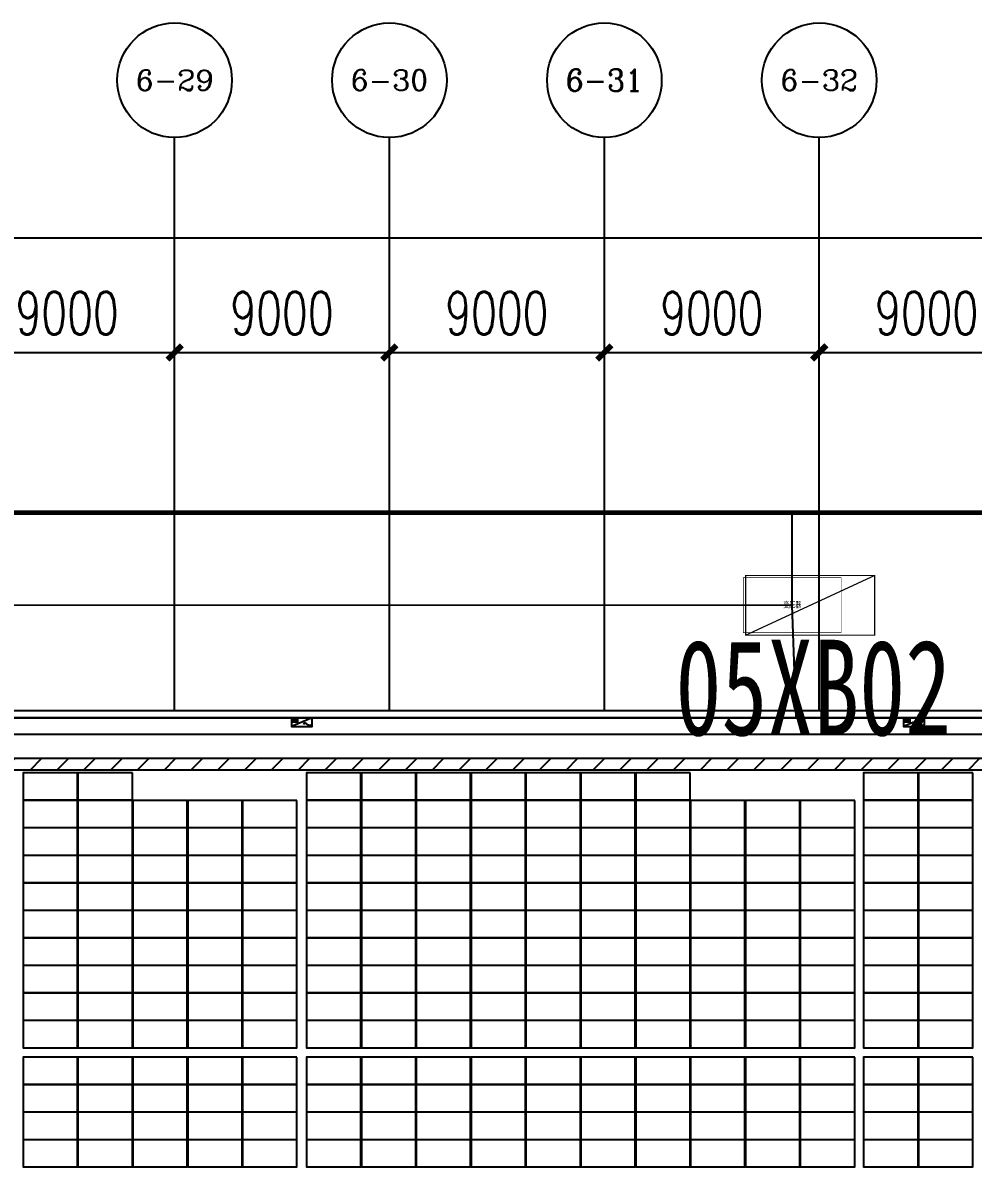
# Model space of a CAD drawing. Header units: millimetres. Extents: x 1218 to 2690, y 1163 to 1758.
# Drawn here: x 2329.27 to 2369.07, y 1475.04 to 1522.95 of the extents above; entities that cross this region are included whole.
import ezdxf
from ezdxf.enums import TextEntityAlignment as Align

# ---------------------------------------------------------------- set-up
doc = ezdxf.new("R2010")
doc.units = ezdxf.units.MM
for name, color, linetype in [('AXIS', 3, 'Continuous'), ('AXIS_TEXT', 7, 'Continuous'), ('WALL', 9, 'Continuous'), ('单元区域外轮廓', 7, 'ByLayer'), ('屋脊线', 7, 'ByLayer'), ('接线图文字', 7, 'Continuous'), ('电缆通道', 7, 'ByLayer'), ('箱变', 7, 'ByLayer'), ('箱逆', 2, 'Continuous'), ('组件', 7, 'ByLayer'), ('运维走道板', 1, 'Continuous'), ('逆变器', 7, 'ByLayer')]:
    doc.layers.add(name, color=color, linetype=linetype)
doc.styles.add('_TCH_AXIS', font='COMPLEX', dxfattribs={"bigfont": 'GBCBIG'})
doc.styles.add('_TCH_DIM_T3', font='SIMPLEX', dxfattribs={"width": 0.705882, "bigfont": 'GBCBIG'})
doc.styles.add('Albedo', font='gbenor', dxfattribs={"bigfont": 'gbcbig'})
doc.styles.add('COMPLEX', font='COMPLEX')
doc.styles.add('仿宋1250', font='', dxfattribs={"width": 0.7071, "height": 1250})
doc.styles.get('仿宋1250').set_extended_font_data('FangSong')
doc.dimstyles.new('_TCH_ARCH&&600', dxfattribs={"dimtxt": 1785, "dimasz": 600, "dimexe": 1500, "dimexo": 1800, "dimgap": 757.5, "dimtad": 1, "dimdec": 0, "dimtxsty": '_TCH_DIM_T3', "dimblk": 'ARCHTICK', "dimcen": 2.5, "dimclrt": 7, "dimazin": 2, "dimtfac": 1, "dimtdec": 0, "dimtix": 1, "dimtmove": 2, "dimatfit": 3})

# ---------------------------------------------------------------- blocks, each defined once
blk = doc.blocks.new('_ArchTick')
at = {"color": 0, "linetype": 'ByBlock', "const_width": 0.4}
blk.add_lwpolyline([(-0.5, -0.5), (0.5, 0.5)], dxfattribs=at)
blk = doc.blocks.new('*D71')
at = {"layer": 'AXIS', "color": 0, "lineweight": -2, "transparency": 16777216}
for p, q in [((876160, 2024904), (876160, 2044404)), ((1182160, 2024904), (1182160, 2044404)), ((876160, 2042904), (1182160, 2042904))]:
    blk.add_line(p, q, dxfattribs=at)
at = {"layer": 'Defpoints', "color": 0, "transparency": 16777216}
for p in [(1182160, 2042904), (876160, 2023104), (1182160, 2023104)]:
    blk.add_point(p, dxfattribs=at)
at = {"layer": 'AXIS', "color": 0, "lineweight": -2, "transparency": 16777216, "xscale": 600, "yscale": 600, "zscale": 600, "rotation": 180}
blk.add_blockref('_ArchTick', (876160, 2042904), dxfattribs=at)
at = {"layer": 'AXIS', "color": 0, "lineweight": -2, "transparency": 16777216, "xscale": 600, "yscale": 600, "zscale": 600}
blk.add_blockref('_ArchTick', (1182160, 2042904), dxfattribs=at)
at = {"layer": 'AXIS', "color": 7, "transparency": 16777216, "insert": (1029160, 2044554), "char_height": 1785, "attachment_point": 5, "style": '_TCH_DIM_T3'}
blk.add_mtext('\\A1;306000', dxfattribs=at)
blk = doc.blocks.new('*D99')
at = {"layer": 'AXIS', "color": 0, "lineweight": -2, "transparency": 16777216}
for p, q in [((1119160, 2024904), (1119160, 2039604)), ((1128160, 2024904), (1128160, 2039604)), ((1119160, 2038104), (1128160, 2038104))]:
    blk.add_line(p, q, dxfattribs=at)
at = {"layer": 'Defpoints', "color": 0, "transparency": 16777216}
for p in [(1128160, 2038104), (1119160, 2023104), (1128160, 2023104)]:
    blk.add_point(p, dxfattribs=at)
at = {"layer": 'AXIS', "color": 0, "lineweight": -2, "transparency": 16777216, "xscale": 600, "yscale": 600, "zscale": 600, "rotation": 180}
blk.add_blockref('_ArchTick', (1119160, 2038104), dxfattribs=at)
at = {"layer": 'AXIS', "color": 0, "lineweight": -2, "transparency": 16777216, "xscale": 600, "yscale": 600, "zscale": 600}
blk.add_blockref('_ArchTick', (1128160, 2038104), dxfattribs=at)
at = {"layer": 'AXIS', "color": 7, "transparency": 16777216, "insert": (1123660, 2039754), "char_height": 1785, "attachment_point": 5, "style": '_TCH_DIM_T3'}
blk.add_mtext('\\A1;9000', dxfattribs=at)
blk = doc.blocks.new('*D100')
at = {"layer": 'AXIS', "color": 0, "lineweight": -2, "transparency": 16777216}
for p, q in [((1128160, 2024904), (1128160, 2039604)), ((1137160, 2024904), (1137160, 2039604)), ((1128160, 2038104), (1137160, 2038104))]:
    blk.add_line(p, q, dxfattribs=at)
at = {"layer": 'Defpoints', "color": 0, "transparency": 16777216}
for p in [(1137160, 2038104), (1128160, 2023104), (1137160, 2023104)]:
    blk.add_point(p, dxfattribs=at)
at = {"layer": 'AXIS', "color": 0, "lineweight": -2, "transparency": 16777216, "xscale": 600, "yscale": 600, "zscale": 600, "rotation": 180}
blk.add_blockref('_ArchTick', (1128160, 2038104), dxfattribs=at)
at = {"layer": 'AXIS', "color": 0, "lineweight": -2, "transparency": 16777216, "xscale": 600, "yscale": 600, "zscale": 600}
blk.add_blockref('_ArchTick', (1137160, 2038104), dxfattribs=at)
at = {"layer": 'AXIS', "color": 7, "transparency": 16777216, "insert": (1132660, 2039754), "char_height": 1785, "attachment_point": 5, "style": '_TCH_DIM_T3'}
blk.add_mtext('\\A1;9000', dxfattribs=at)
blk = doc.blocks.new('*D101')
at = {"layer": 'AXIS', "color": 0, "lineweight": -2, "transparency": 16777216}
for p, q in [((1137160, 2024904), (1137160, 2039604)), ((1146160, 2024904), (1146160, 2039604)), ((1137160, 2038104), (1146160, 2038104))]:
    blk.add_line(p, q, dxfattribs=at)
at = {"layer": 'Defpoints', "color": 0, "transparency": 16777216}
for p in [(1146160, 2038104), (1137160, 2023104), (1146160, 2023104)]:
    blk.add_point(p, dxfattribs=at)
at = {"layer": 'AXIS', "color": 0, "lineweight": -2, "transparency": 16777216, "xscale": 600, "yscale": 600, "zscale": 600, "rotation": 180}
blk.add_blockref('_ArchTick', (1137160, 2038104), dxfattribs=at)
at = {"layer": 'AXIS', "color": 0, "lineweight": -2, "transparency": 16777216, "xscale": 600, "yscale": 600, "zscale": 600}
blk.add_blockref('_ArchTick', (1146160, 2038104), dxfattribs=at)
at = {"layer": 'AXIS', "color": 7, "transparency": 16777216, "insert": (1141660, 2039754), "char_height": 1785, "attachment_point": 5, "style": '_TCH_DIM_T3'}
blk.add_mtext('\\A1;9000', dxfattribs=at)
blk = doc.blocks.new('*D102')
at = {"layer": 'AXIS', "color": 0, "lineweight": -2, "transparency": 16777216}
for p, q in [((1146160, 2024904), (1146160, 2039604)), ((1155160, 2024904), (1155160, 2039604)), ((1146160, 2038104), (1155160, 2038104))]:
    blk.add_line(p, q, dxfattribs=at)
at = {"layer": 'Defpoints', "color": 0, "transparency": 16777216}
for p in [(1155160, 2038104), (1146160, 2023104), (1155160, 2023104)]:
    blk.add_point(p, dxfattribs=at)
at = {"layer": 'AXIS', "color": 0, "lineweight": -2, "transparency": 16777216, "xscale": 600, "yscale": 600, "zscale": 600, "rotation": 180}
blk.add_blockref('_ArchTick', (1146160, 2038104), dxfattribs=at)
at = {"layer": 'AXIS', "color": 0, "lineweight": -2, "transparency": 16777216, "xscale": 600, "yscale": 600, "zscale": 600}
blk.add_blockref('_ArchTick', (1155160, 2038104), dxfattribs=at)
at = {"layer": 'AXIS', "color": 7, "transparency": 16777216, "insert": (1150660, 2039754), "char_height": 1785, "attachment_point": 5, "style": '_TCH_DIM_T3'}
blk.add_mtext('\\A1;9000', dxfattribs=at)
blk = doc.blocks.new('*D103')
at = {"layer": 'AXIS', "color": 0, "lineweight": -2, "transparency": 16777216}
for p, q in [((1155160, 2024904), (1155160, 2039604)), ((1164160, 2024904), (1164160, 2039604)), ((1155160, 2038104), (1164160, 2038104))]:
    blk.add_line(p, q, dxfattribs=at)
at = {"layer": 'Defpoints', "color": 0, "transparency": 16777216}
for p in [(1164160, 2038104), (1155160, 2023104), (1164160, 2023104)]:
    blk.add_point(p, dxfattribs=at)
at = {"layer": 'AXIS', "color": 0, "lineweight": -2, "transparency": 16777216, "xscale": 600, "yscale": 600, "zscale": 600, "rotation": 180}
blk.add_blockref('_ArchTick', (1155160, 2038104), dxfattribs=at)
at = {"layer": 'AXIS', "color": 0, "lineweight": -2, "transparency": 16777216, "xscale": 600, "yscale": 600, "zscale": 600}
blk.add_blockref('_ArchTick', (1164160, 2038104), dxfattribs=at)
at = {"layer": 'AXIS', "color": 7, "transparency": 16777216, "insert": (1159660, 2039754), "char_height": 1785, "attachment_point": 5, "style": '_TCH_DIM_T3'}
blk.add_mtext('\\A1;9000', dxfattribs=at)
blk = doc.blocks.new('_AXISO')
blk.add_circle((0, 0), 0.5)
at = {"layer": 'AXIS_TEXT', "style": 'COMPLEX', "width": 1.041667}
blk.add_attdef('A', text='', height=0.56, dxfattribs=at).set_placement((-0.25, -0.28), (0.25, -0.28), align=Align.FIT)
blk = doc.blocks.new('*D518')
at = {"layer": 'AXIS', "color": 0, "lineweight": -2, "transparency": 16777216}
for p, q in [((876160, 2024904), (876160, 2044404)), ((1182160, 2024904), (1182160, 2044404)), ((876160, 2042904), (1182160, 2042904))]:
    blk.add_line(p, q, dxfattribs=at)
at = {"layer": 'Defpoints', "color": 0, "transparency": 16777216}
for p in [(1182160, 2042904), (876160, 2023104), (1182160, 2023104)]:
    blk.add_point(p, dxfattribs=at)
at = {"layer": 'AXIS', "color": 0, "lineweight": -2, "transparency": 16777216, "xscale": 600, "yscale": 600, "zscale": 600, "rotation": 180}
blk.add_blockref('_ArchTick', (876160, 2042904), dxfattribs=at)
at = {"layer": 'AXIS', "color": 0, "lineweight": -2, "transparency": 16777216, "xscale": 600, "yscale": 600, "zscale": 600}
blk.add_blockref('_ArchTick', (1182160, 2042904), dxfattribs=at)
at = {"layer": 'AXIS', "color": 7, "transparency": 16777216, "insert": (1029160, 2044554), "char_height": 1785, "attachment_point": 5, "style": '_TCH_DIM_T3'}
blk.add_mtext('\\A1;306000', dxfattribs=at)
blk = doc.blocks.new('*D457')
at = {"layer": 'AXIS', "color": 0, "lineweight": -2, "transparency": 16777216}
for p, q in [((1119160, 2024904), (1119160, 2039604)), ((1128160, 2024904), (1128160, 2039604)), ((1119160, 2038104), (1128160, 2038104))]:
    blk.add_line(p, q, dxfattribs=at)
at = {"layer": 'Defpoints', "color": 0, "transparency": 16777216}
for p in [(1128160, 2038104), (1119160, 2023104), (1128160, 2023104)]:
    blk.add_point(p, dxfattribs=at)
at = {"layer": 'AXIS', "color": 0, "lineweight": -2, "transparency": 16777216, "xscale": 600, "yscale": 600, "zscale": 600, "rotation": 180}
blk.add_blockref('_ArchTick', (1119160, 2038104), dxfattribs=at)
at = {"layer": 'AXIS', "color": 0, "lineweight": -2, "transparency": 16777216, "xscale": 600, "yscale": 600, "zscale": 600}
blk.add_blockref('_ArchTick', (1128160, 2038104), dxfattribs=at)
at = {"layer": 'AXIS', "color": 7, "transparency": 16777216, "insert": (1123660, 2039754), "char_height": 1785, "attachment_point": 5, "style": '_TCH_DIM_T3'}
blk.add_mtext('\\A1;9000', dxfattribs=at)
blk = doc.blocks.new('*D458')
at = {"layer": 'AXIS', "color": 0, "lineweight": -2, "transparency": 16777216}
for p, q in [((1128160, 2024904), (1128160, 2039604)), ((1137160, 2024904), (1137160, 2039604)), ((1128160, 2038104), (1137160, 2038104))]:
    blk.add_line(p, q, dxfattribs=at)
at = {"layer": 'Defpoints', "color": 0, "transparency": 16777216}
for p in [(1137160, 2038104), (1128160, 2023104), (1137160, 2023104)]:
    blk.add_point(p, dxfattribs=at)
at = {"layer": 'AXIS', "color": 0, "lineweight": -2, "transparency": 16777216, "xscale": 600, "yscale": 600, "zscale": 600, "rotation": 180}
blk.add_blockref('_ArchTick', (1128160, 2038104), dxfattribs=at)
at = {"layer": 'AXIS', "color": 0, "lineweight": -2, "transparency": 16777216, "xscale": 600, "yscale": 600, "zscale": 600}
blk.add_blockref('_ArchTick', (1137160, 2038104), dxfattribs=at)
at = {"layer": 'AXIS', "color": 7, "transparency": 16777216, "insert": (1132660, 2039754), "char_height": 1785, "attachment_point": 5, "style": '_TCH_DIM_T3'}
blk.add_mtext('\\A1;9000', dxfattribs=at)
blk = doc.blocks.new('*D459')
at = {"layer": 'AXIS', "color": 0, "lineweight": -2, "transparency": 16777216}
for p, q in [((1137160, 2024904), (1137160, 2039604)), ((1146160, 2024904), (1146160, 2039604)), ((1137160, 2038104), (1146160, 2038104))]:
    blk.add_line(p, q, dxfattribs=at)
at = {"layer": 'Defpoints', "color": 0, "transparency": 16777216}
for p in [(1146160, 2038104), (1137160, 2023104), (1146160, 2023104)]:
    blk.add_point(p, dxfattribs=at)
at = {"layer": 'AXIS', "color": 0, "lineweight": -2, "transparency": 16777216, "xscale": 600, "yscale": 600, "zscale": 600, "rotation": 180}
blk.add_blockref('_ArchTick', (1137160, 2038104), dxfattribs=at)
at = {"layer": 'AXIS', "color": 0, "lineweight": -2, "transparency": 16777216, "xscale": 600, "yscale": 600, "zscale": 600}
blk.add_blockref('_ArchTick', (1146160, 2038104), dxfattribs=at)
at = {"layer": 'AXIS', "color": 7, "transparency": 16777216, "insert": (1141660, 2039754), "char_height": 1785, "attachment_point": 5, "style": '_TCH_DIM_T3'}
blk.add_mtext('\\A1;9000', dxfattribs=at)
blk = doc.blocks.new('*D460')
at = {"layer": 'AXIS', "color": 0, "lineweight": -2, "transparency": 16777216}
for p, q in [((1146160, 2024904), (1146160, 2039604)), ((1155160, 2024904), (1155160, 2039604)), ((1146160, 2038104), (1155160, 2038104))]:
    blk.add_line(p, q, dxfattribs=at)
at = {"layer": 'Defpoints', "color": 0, "transparency": 16777216}
for p in [(1155160, 2038104), (1146160, 2023104), (1155160, 2023104)]:
    blk.add_point(p, dxfattribs=at)
at = {"layer": 'AXIS', "color": 0, "lineweight": -2, "transparency": 16777216, "xscale": 600, "yscale": 600, "zscale": 600, "rotation": 180}
blk.add_blockref('_ArchTick', (1146160, 2038104), dxfattribs=at)
at = {"layer": 'AXIS', "color": 0, "lineweight": -2, "transparency": 16777216, "xscale": 600, "yscale": 600, "zscale": 600}
blk.add_blockref('_ArchTick', (1155160, 2038104), dxfattribs=at)
at = {"layer": 'AXIS', "color": 7, "transparency": 16777216, "insert": (1150660, 2039754), "char_height": 1785, "attachment_point": 5, "style": '_TCH_DIM_T3'}
blk.add_mtext('\\A1;9000', dxfattribs=at)
blk = doc.blocks.new('*D461')
at = {"layer": 'AXIS', "color": 0, "lineweight": -2, "transparency": 16777216}
for p, q in [((1155160, 2024904), (1155160, 2039604)), ((1164160, 2024904), (1164160, 2039604)), ((1155160, 2038104), (1164160, 2038104))]:
    blk.add_line(p, q, dxfattribs=at)
at = {"layer": 'Defpoints', "color": 0, "transparency": 16777216}
for p in [(1164160, 2038104), (1155160, 2023104), (1164160, 2023104)]:
    blk.add_point(p, dxfattribs=at)
at = {"layer": 'AXIS', "color": 0, "lineweight": -2, "transparency": 16777216, "xscale": 600, "yscale": 600, "zscale": 600, "rotation": 180}
blk.add_blockref('_ArchTick', (1155160, 2038104), dxfattribs=at)
at = {"layer": 'AXIS', "color": 0, "lineweight": -2, "transparency": 16777216, "xscale": 600, "yscale": 600, "zscale": 600}
blk.add_blockref('_ArchTick', (1164160, 2038104), dxfattribs=at)
at = {"layer": 'AXIS', "color": 7, "transparency": 16777216, "insert": (1159660, 2039754), "char_height": 1785, "attachment_point": 5, "style": '_TCH_DIM_T3'}
blk.add_mtext('\\A1;9000', dxfattribs=at)
blk = doc.blocks.new('*U582')
at = {"layer": '单元区域外轮廓', "color": 2}
blk.add_polyline3d([(582600, -78700, 12000), (-582600, -78700, 12000), (-582600, 78700, 12000), (582600, 78700, 12000)], close=True, dxfattribs=at)
at = {"flags": 1}
for tag in ['unit_id', 'unit_name', 'parapet_height', 'ground_elevation', 'is_enable_parapet']:
    blk.add_attdef(tag, (0, 0), '', height=2.5, dxfattribs=at)
blk = doc.blocks.new('*U583')
at = {"layer": '屋脊线', "color": 30}
blk.add_line((582600, 78700, 12000), (-582600, 78700, 12000), dxfattribs=at)
at = {"flags": 1}
for tag in ['unit_id', 'unit_name']:
    blk.add_attdef(tag, (0, 0), '', height=2.5, dxfattribs=at)
blk = doc.blocks.new('*U586')
at = {"color": 0}
blk.add_polyline3d([(0, 0, 0), (-227.8, 0, 0), (-227.8, -113.3, 5.8), (0, -113.3, 5.8)], close=True, dxfattribs=at)
at = {"flags": 1}
for tag in ['mounting-hole-spacing1', 'mounting-hole-spacing2', 'module-material', 'vmpo', 'voco', 'silicon-material', 'panel-length', 'panel-width', 'panel-height', 'userid', 'theme', 'note', 'name', 'pmax', 'company-name', 'id', 'impo', 'isco']:
    blk.add_attdef(tag, (0, 0), '', height=2.5, dxfattribs=at)
blk = doc.blocks.new('*U587')
at = {"layer": '组件', "color": 231}
for p in [(46333.4, 7639.6, 1221.7), (46563.2, 7639.6, 1221.7), (46333.4, 7524.4, 1227.6), (46563.2, 7524.4, 1227.6), (46793, 7524.4, 1227.6), (46333.4, 7409.1, 1233.4), (46563.2, 7409.1, 1233.4), (46793, 7409.1, 1233.4), (46333.4, 7293.9, 1239.3), (46563.2, 7293.9, 1239.3), (46793, 7293.9, 1239.3), (46333.4, 7178.6, 1245.1), (46563.2, 7178.6, 1245.1), (46793, 7178.6, 1245.1), (46333.4, 7063.4, 1251), (46563.2, 7063.4, 1251), (46793, 7063.4, 1251), (46333.4, 6948.1, 1256.9), (46563.2, 6948.1, 1256.9), (46793, 6948.1, 1256.9), (47022.8, 6948.1, 1256.9), (46333.4, 6832.9, 1262.7), (46563.2, 6832.9, 1262.7), (46793, 6832.9, 1262.7), (47022.8, 6832.9, 1262.7), (46333.4, 6717.6, 1268.6), (46563.2, 6717.6, 1268.6), (46793, 6717.6, 1268.6), (47022.8, 6717.6, 1268.6), (46333.4, 6602.4, 1274.4), (46563.2, 6602.4, 1274.4), (46793, 6602.4, 1274.4), (47022.8, 6602.4, 1274.4)]:
    blk.add_blockref('*U586', p, dxfattribs=at)
at = {"layer": '组件', "color": 1}
for p in [(47520.4, 7639.6, 1221.7), (47750.2, 7639.6, 1221.7), (47980, 7639.6, 1221.7), (48209.8, 7639.6, 1221.7), (48439.6, 7639.6, 1221.7), (48669.4, 7639.6, 1221.7), (48899.2, 7639.6, 1221.7), (47022.8, 7524.4, 1227.6), (47252.6, 7524.4, 1227.6), (47520.4, 7524.4, 1227.6), (47750.2, 7524.4, 1227.6), (47980, 7524.4, 1227.6), (48209.8, 7524.4, 1227.6), (48439.6, 7524.4, 1227.6), (48669.4, 7524.4, 1227.6), (48899.2, 7524.4, 1227.6), (49129, 7524.4, 1227.6), (49358.8, 7524.4, 1227.6), (47022.8, 7409.1, 1233.4), (47252.6, 7409.1, 1233.4), (47520.4, 7409.1, 1233.4), (47750.2, 7409.1, 1233.4), (47980, 7409.1, 1233.4), (48209.8, 7409.1, 1233.4), (48439.6, 7409.1, 1233.4), (48669.4, 7409.1, 1233.4), (48899.2, 7409.1, 1233.4), (49129, 7409.1, 1233.4), (49358.8, 7409.1, 1233.4), (47022.8, 7293.9, 1239.3), (47252.6, 7293.9, 1239.3), (47520.4, 7293.9, 1239.3), (47750.2, 7293.9, 1239.3), (47980, 7293.9, 1239.3), (48209.8, 7293.9, 1239.3), (48439.6, 7293.9, 1239.3), (48669.4, 7293.9, 1239.3), (48899.2, 7293.9, 1239.3), (49129, 7293.9, 1239.3), (49358.8, 7293.9, 1239.3), (47022.8, 7178.6, 1245.1), (47252.6, 7178.6, 1245.1), (47520.4, 7178.6, 1245.1), (47750.2, 7178.6, 1245.1), (47980, 7178.6, 1245.1), (48209.8, 7178.6, 1245.1), (48439.6, 7178.6, 1245.1), (48669.4, 7178.6, 1245.1), (48899.2, 7178.6, 1245.1), (49129, 7178.6, 1245.1), (49358.8, 7178.6, 1245.1), (49588.6, 7178.6, 1245.1), (47022.8, 7063.4, 1251), (47252.6, 7063.4, 1251), (47520.4, 7063.4, 1251), (47750.2, 7063.4, 1251), (47980, 7063.4, 1251), (48209.8, 7063.4, 1251), (48439.6, 7063.4, 1251), (48669.4, 7063.4, 1251), (48899.2, 7063.4, 1251), (49129, 7063.4, 1251), (49358.8, 7063.4, 1251), (49588.6, 7063.4, 1251), (47252.6, 6948.1, 1256.9), (47520.4, 6948.1, 1256.9), (47750.2, 6948.1, 1256.9), (47980, 6948.1, 1256.9), (48209.8, 6948.1, 1256.9), (48439.6, 6948.1, 1256.9), (48669.4, 6948.1, 1256.9), (48899.2, 6948.1, 1256.9), (49129, 6948.1, 1256.9), (49358.8, 6948.1, 1256.9), (49588.6, 6948.1, 1256.9), (47252.6, 6832.9, 1262.7), (47520.4, 6832.9, 1262.7), (47750.2, 6832.9, 1262.7), (47980, 6832.9, 1262.7), (48209.8, 6832.9, 1262.7), (48439.6, 6832.9, 1262.7), (48669.4, 6832.9, 1262.7), (48899.2, 6832.9, 1262.7), (49129, 6832.9, 1262.7), (49358.8, 6832.9, 1262.7), (49588.6, 6832.9, 1262.7), (47252.6, 6717.6, 1268.6), (47520.4, 6717.6, 1268.6), (47750.2, 6717.6, 1268.6), (47980, 6717.6, 1268.6), (48209.8, 6717.6, 1268.6), (48439.6, 6717.6, 1268.6), (48669.4, 6717.6, 1268.6), (48899.2, 6717.6, 1268.6), (49129, 6717.6, 1268.6), (49358.8, 6717.6, 1268.6), (49588.6, 6717.6, 1268.6), (47252.6, 6602.4, 1274.4), (47520.4, 6602.4, 1274.4), (47750.2, 6602.4, 1274.4), (47980, 6602.4, 1274.4), (48209.8, 6602.4, 1274.4), (48439.6, 6602.4, 1274.4), (48669.4, 6602.4, 1274.4), (48899.2, 6602.4, 1274.4), (49129, 6602.4, 1274.4), (49358.8, 6602.4, 1274.4), (49588.6, 6602.4, 1274.4), (46333.4, 6449.1, 1282.2), (46563.2, 6449.1, 1282.2), (46793, 6449.1, 1282.2), (47022.8, 6449.1, 1282.2), (47252.6, 6449.1, 1282.2), (47520.4, 6449.1, 1282.2), (47750.2, 6449.1, 1282.2), (47980, 6449.1, 1282.2), (48209.8, 6449.1, 1282.2), (48439.6, 6449.1, 1282.2), (48669.4, 6449.1, 1282.2), (46333.4, 6333.9, 1288.1), (46563.2, 6333.9, 1288.1), (46793, 6333.9, 1288.1), (47022.8, 6333.9, 1288.1), (47252.6, 6333.9, 1288.1), (47520.4, 6333.9, 1288.1), (47750.2, 6333.9, 1288.1), (47980, 6333.9, 1288.1), (48209.8, 6333.9, 1288.1), (48439.6, 6333.9, 1288.1), (48669.4, 6333.9, 1288.1), (46333.4, 6218.6, 1293.9), (46563.2, 6218.6, 1293.9), (46793, 6218.6, 1293.9), (47022.8, 6218.6, 1293.9), (47252.6, 6218.6, 1293.9), (47520.4, 6218.6, 1293.9), (47750.2, 6218.6, 1293.9), (47980, 6218.6, 1293.9), (48209.8, 6218.6, 1293.9), (48439.6, 6218.6, 1293.9), (48669.4, 6218.6, 1293.9), (46333.4, 6103.4, 1299.8), (46563.2, 6103.4, 1299.8), (46793, 6103.4, 1299.8), (47022.8, 6103.4, 1299.8), (47252.6, 6103.4, 1299.8), (47520.4, 6103.4, 1299.8), (47750.2, 6103.4, 1299.8), (47980, 6103.4, 1299.8), (48209.8, 6103.4, 1299.8), (48439.6, 6103.4, 1299.8), (48669.4, 6103.4, 1299.8)]:
    blk.add_blockref('*U586', p, dxfattribs=at)
at = {"layer": '组件', "color": 100}
for p in [(49853.8, 7639.6, 1221.7), (50083.6, 7639.6, 1221.7), (49588.6, 7524.4, 1227.6), (49853.8, 7524.4, 1227.6), (50083.6, 7524.4, 1227.6), (49588.6, 7409.1, 1233.4), (49853.8, 7409.1, 1233.4), (50083.6, 7409.1, 1233.4), (49588.6, 7293.9, 1239.3), (49853.8, 7293.9, 1239.3), (50083.6, 7293.9, 1239.3), (49853.8, 7178.6, 1245.1), (50083.6, 7178.6, 1245.1), (49853.8, 7063.4, 1251), (50083.6, 7063.4, 1251), (49853.8, 6948.1, 1256.9), (50083.6, 6948.1, 1256.9), (49853.8, 6832.9, 1262.7), (50083.6, 6832.9, 1262.7), (49853.8, 6717.6, 1268.6), (50083.6, 6717.6, 1268.6), (49853.8, 6602.4, 1274.4), (50083.6, 6602.4, 1274.4), (48899.2, 6449.1, 1282.2), (49129, 6449.1, 1282.2), (49358.8, 6449.1, 1282.2), (49588.6, 6449.1, 1282.2), (49853.8, 6449.1, 1282.2), (50083.6, 6449.1, 1282.2), (48899.2, 6333.9, 1288.1), (49129, 6333.9, 1288.1), (49358.8, 6333.9, 1288.1), (49588.6, 6333.9, 1288.1), (49853.8, 6333.9, 1288.1), (50083.6, 6333.9, 1288.1), (48899.2, 6218.6, 1293.9), (49129, 6218.6, 1293.9), (49358.8, 6218.6, 1293.9), (49588.6, 6218.6, 1293.9), (49853.8, 6218.6, 1293.9), (50083.6, 6218.6, 1293.9), (48899.2, 6103.4, 1299.8), (49129, 6103.4, 1299.8), (49358.8, 6103.4, 1299.8), (49588.6, 6103.4, 1299.8), (49853.8, 6103.4, 1299.8), (50083.6, 6103.4, 1299.8)]:
    blk.add_blockref('*U586', p, dxfattribs=at)
at = {"flags": 1}
for tag in ['offset-x', 'offset-y', 'mode', 'tilt', 'azimuth', 'align', 'array-mode', 'panel-x', 'panel-y', 'panel-per-row', 'bracket-type', 'bracket-value', 'row-per-array']:
    blk.add_attdef(tag, (0, 0), '', height=2.5, dxfattribs=at)
blk = doc.blocks.new('*U647', base_point=(43.5, 18.1))
at = {"color": 0}
for p, q in [((0, 0), (87, 36.1)), ((56.7, 18.2), (81.7, 18.2)), ((56.7, 9.6), (81.7, 9.6))]:
    blk.add_line(p, q, dxfattribs=at)
blk.add_lwpolyline([(0, 0), (87, 0), (87, 36.1), (0, 36.1)], close=True, dxfattribs=at)
blk.add_lwpolyline([(4.7, 27, -0.6815), (15.8, 30.2), (25.5, 23.7, 0.6815), (36.6, 27)], format="xyb", dxfattribs=at)
blk = doc.blocks.new('*U648', base_point=(43.5, 18.1))
at = {"color": 0}
for p, q in [((0, 0), (87, 36.1)), ((56.7, 18.2), (81.7, 18.2)), ((56.7, 9.6), (81.7, 9.6))]:
    blk.add_line(p, q, dxfattribs=at)
blk.add_lwpolyline([(0, 0), (87, 0), (87, 36.1), (0, 36.1)], close=True, dxfattribs=at)
blk.add_lwpolyline([(4.7, 27, -0.6815), (15.8, 30.2), (25.5, 23.7, 0.6815), (36.6, 27)], format="xyb", dxfattribs=at)
blk = doc.blocks.new('*U706', base_point=(205, 115))
at = {"layer": '箱变', "const_width": 2.5}
blk.add_lwpolyline([(0, 0), (410, 0), (410, 230), (0, 230)], close=True, dxfattribs=at)
at = {"layer": '箱变', "style": 'Albedo'}
blk.add_text('变压器', height=25, dxfattribs=at).set_placement((205, 115), align=Align.MIDDLE_CENTER)
blk = doc.blocks.new('DT1')
at = {"layer": 'AXIS', "color": 252, "true_color": 0x939598}
for p, q in [((1128159.9, 2023103.7), (1128159.9, 2047103.7)), ((1137159.9, 2023103.7), (1137159.9, 2047103.7)), ((1146159.9, 2023103.7), (1146159.9, 2047103.7)), ((1155159.9, 2023103.7), (1155159.9, 2047103.7))]:
    blk.add_line(p, q, dxfattribs=at)
at = {"layer": 'WALL'}
for p, q in [((1243659.9, 2023103.7), (77859.9, 2023103.7)), ((1243359.9, 2022803.7), (78159.9, 2022803.7))]:
    blk.add_line(p, q, dxfattribs=at)
blk.add_lwpolyline([(1182609.9, 2022103.7), (875709.9, 2022103.7)], dxfattribs=at)
at = {"layer": 'AXIS', "color": 252, "true_color": 0x939598}
ref = blk.add_blockref('_AXISO', (1128159.9, 2049503.7), dxfattribs=dict(at, xscale=4800, yscale=4800, zscale=4800))
ref.add_attrib('A', '6-29', dxfattribs={"layer": 'AXIS_TEXT', "height": 853.1, "style": '_TCH_AXIS'}).set_placement((1126534.9, 2049077.2), (1129784.8, 2049077.2), align=Align.FIT)
ref = blk.add_blockref('_AXISO', (1137159.9, 2049503.7), dxfattribs=dict(at, xscale=4800, yscale=4800, zscale=4800))
ref.add_attrib('A', '6-30', dxfattribs={"layer": 'AXIS_TEXT', "height": 863.19, "style": '_TCH_AXIS'}).set_placement((1135536.3, 2049072.1), (1138783.5, 2049072.1), align=Align.FIT)
ref = blk.add_blockref('_AXISO', (1146159.9, 2049503.7), dxfattribs=dict(at, xscale=4800, yscale=4800, zscale=4800))
ref.add_attrib('A', '6-31', dxfattribs={"layer": 'AXIS_TEXT', "height": 917.29, "style": '_TCH_AXIS'}).set_placement((1144543.7, 2049045.1), (1147776, 2049045.1), align=Align.FIT)
ref = blk.add_blockref('_AXISO', (1155159.9, 2049503.7), dxfattribs=dict(at, xscale=4800, yscale=4800, zscale=4800))
ref.add_attrib('A', '6-32', dxfattribs={"layer": 'AXIS_TEXT', "height": 863.19, "style": '_TCH_AXIS'}).set_placement((1153536.3, 2049072.1), (1156783.5, 2049072.1), align=Align.FIT)
for p1, p2, distance, picture, middle in [((876159.9, 2023103.7), (1182159.9, 2023103.7), 19800, '*D71', (1029159.9, 2044553.7)), ((876159.9, 2023103.7), (1182159.9, 2023103.7), 19800, '*D518', (1029159.9, 2044553.7)), ((1119159.9, 2023103.7), (1128159.9, 2023103.7), 15000, '*D99', (1123659.9, 2039753.7)), ((1119159.9, 2023103.7), (1128159.9, 2023103.7), 15000, '*D457', (1123659.9, 2039753.7)), ((1128159.9, 2023103.7), (1137159.9, 2023103.7), 15000, '*D100', (1132659.9, 2039753.7)), ((1128159.9, 2023103.7), (1137159.9, 2023103.7), 15000, '*D458', (1132659.9, 2039753.7)), ((1137159.9, 2023103.7), (1146159.9, 2023103.7), 15000, '*D101', (1141659.9, 2039753.7)), ((1137159.9, 2023103.7), (1146159.9, 2023103.7), 15000, '*D459', (1141659.9, 2039753.7)), ((1146159.9, 2023103.7), (1155159.9, 2023103.7), 15000, '*D102', (1150659.9, 2039753.7)), ((1146159.9, 2023103.7), (1155159.9, 2023103.7), 15000, '*D460', (1150659.9, 2039753.7)), ((1155159.9, 2023103.7), (1164159.9, 2023103.7), 15000, '*D103', (1159659.9, 2039753.7)), ((1155159.9, 2023103.7), (1164159.9, 2023103.7), 15000, '*D461', (1159659.9, 2039753.7))]:
    dim = blk.add_aligned_dim(p1=p1, p2=p2, distance=distance, dimstyle='_TCH_ARCH&&600', dxfattribs=at)
    dim.commit()
    dim.dimension.update_dxf_attribs({"geometry": picture, "text_midpoint": middle})

msp = doc.modelspace()

# ---------------------------------------------------------------- hatches: boundary and pattern name
at = {"layer": '运维走道板'}
h = msp.add_hatch(dxfattribs=at)
h.set_pattern_fill('ANSI31', color=1, scale=0.5)
h.set_pattern_definition([(45, (3496.791, -2326.28056), (-0.561266, 0.561266), [])])
h.paths.add_polyline_path([(2084.171, 1492.159), (2450.199, 1492.159), (2450.199, 1491.659), (2084.171, 1491.659)])

# ---------------------------------------------------------------- linework, layer by layer
at = {"layer": '单元区域外轮廓', "color": 4, "elevation": 12}
msp.add_lwpolyline([(2450.821, 1336.45), (1285.621, 1336.45), (1285.621, 1493.85), (2450.821, 1493.85)], close=True, dxfattribs=at)
at = {"layer": '接线图文字', "color": 2, "const_width": 0.2, "elevation": 12.3}
msp.add_lwpolyline([(1393.993, 1502.439), (2466.121, 1502.439)], dxfattribs=at)
at = {"layer": '电缆通道', "color": 6}
for points in [[(2361.491, 1498.566, 0.01), (2361.491, 1502.41, 0)], [(2361.491, 1502.41, 0), (2466.01, 1502.41, 0)], [(2236.178, 1498.604, 0.01), (2361.491, 1498.566, 0.01)], [(2361.661, 1493.85, 0.001), (2361.491, 1498.566, 0.01)], [(2361.661, 1493.85, 12), (2361.661, 1493.85, 0.001)]]:
    msp.add_polyline3d(points, dxfattribs=at)
at = {"layer": '箱逆', "color": 2, "const_width": 0.05, "elevation": 12.3}
msp.add_lwpolyline([(2359.544, 1499.814), (2364.944, 1499.814), (2364.944, 1497.314), (2359.544, 1497.314)], close=True, dxfattribs=at)
msp.add_lwpolyline([(2359.544, 1497.314), (2364.944, 1499.814)], dxfattribs=at)
at = {"layer": '运维走道板', "elevation": 12.3}
msp.add_lwpolyline([(2084.171, 1492.159), (2450.199, 1492.159), (2450.199, 1491.659), (2084.171, 1491.659), (2084.171, 1492.159)], dxfattribs=at)

# ---------------------------------------------------------------- block references
at = {"xscale": 0.001, "yscale": 0.001, "zscale": 0.001}
msp.add_blockref('DT1', (1207.461, -528.954, 12.3), dxfattribs=at)
at = {"layer": '单元区域外轮廓', "xscale": 0.001, "yscale": 0.001, "zscale": 0.001}
msp.add_blockref('*U582', (1868.221, 1415.15), dxfattribs=at)
at = {"layer": '屋脊线', "xscale": 0.001, "yscale": 0.001, "zscale": 0.001}
msp.add_blockref('*U583', (1868.221, 1415.15), dxfattribs=at)
at = {"layer": '箱变', "xscale": 0.01, "yscale": 0.01, "zscale": 0.01}
msp.add_blockref('*U706', (2361.491, 1498.566, 1.16), dxfattribs=at)
at = {"layer": '组件', "xscale": 0.01, "yscale": 0.01, "zscale": 0.01}
msp.add_blockref('*U587', (1868.221, 1415.15), dxfattribs=at)
at = {"layer": '逆变器', "xscale": 0.01, "yscale": 0.01, "zscale": 0.01, "rotation": 180}
for name, p in [('*U647', (2340.947, 1493.669, 12.577)), ('*U648', (2366.592, 1493.669, 12.577))]:
    msp.add_blockref(name, p, dxfattribs=at)

# ---------------------------------------------------------------- texts
at = {"layer": '箱逆', "style": '仿宋1250', "width": 0.7071}
msp.add_text('05XB02', height=4, dxfattribs=at).set_placement((2362.373, 1495.091, 12.3), align=Align.MIDDLE)

doc.saveas('drawing.dxf')
